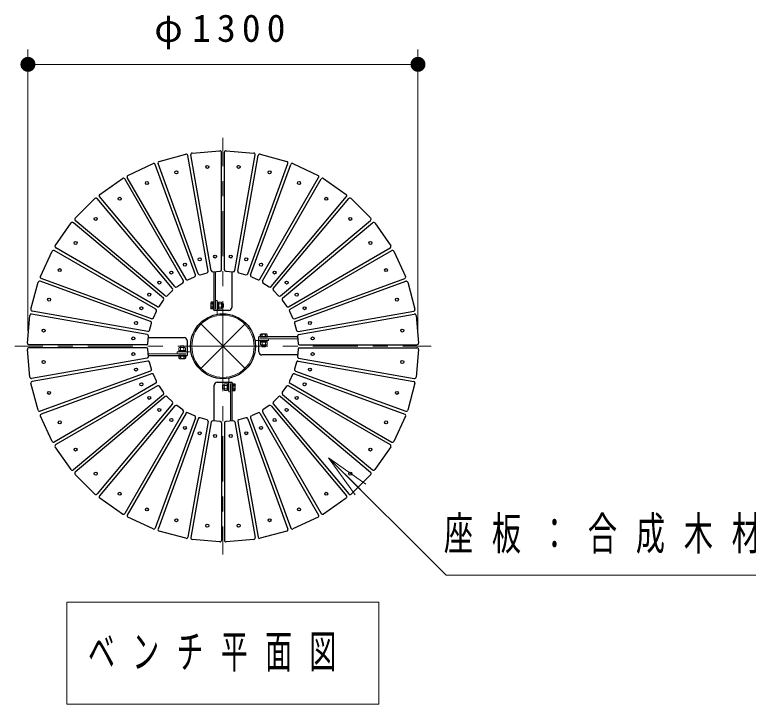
# Model space of a CAD drawing. Units: millimetres on the paper. Extents: x -385 to 0, y 0 to 267.
# Drawn here: x -239.33 to -190.43, y 79.43 to 125.38 of the extents above; entities that cross this region are included whole.
import ezdxf

# ---------------------------------------------------------------- set-up
doc = ezdxf.new("R2010")
doc.units = ezdxf.units.MM
doc.linetypes.add('USER1', pattern=[4.5, 2.5, -2])
doc.linetypes.add('USER2', pattern=[6, 3, -1, 1, -1])
doc.layers.add('LY_1', color=190, linetype='Continuous', lineweight=25)
doc.styles.add('ＭＳ ゴシック', font='')
doc.styles.get('ＭＳ ゴシック').set_extended_font_data('MS Gothic')

# ---------------------------------------------------------------- blocks, each defined once
blk = doc.blocks.new('filled_dot')
at = {"color": 0, "linetype": 'Continuous', "lineweight": -2, "const_width": 1.25}
blk.add_lwpolyline([(-0.625, 0, 1), (0.625, 0, 1)], format="xyb", close=True, dxfattribs=at)

msp = doc.modelspace()

# ---------------------------------------------------------------- linework, layer by layer
at = {"layer": 'LY_1', "color": 7, "lineweight": 13}
for p, q in [((-238.448, 104.287), (-238.448, 123.073)), ((-212.448, 104.287), (-212.448, 123.073)), ((-238.448, 122.073), (-212.448, 122.073)), ((-226.977, 104.817), (-223.918, 101.758)), ((-223.918, 104.817), (-226.977, 101.758)), ((-218.403, 95.861), (-216.279, 93.742)), ((-218.403, 95.861), (-215.926, 94.095)), ((-216.633, 93.388), (-218.403, 95.861)), ((-235.848, 86.229), (-235.848, 79.429)), ((-215.048, 86.229), (-235.848, 86.229)), ((-215.048, 79.429), (-215.048, 86.229)), ((-235.848, 79.429), (-215.048, 79.429))]:
    msp.add_line(p, q, dxfattribs=at)
at = {"layer": 'LY_1', "color": 7, "linetype": 'USER2', "lineweight": 13}
for q in [(-225.448, 117.173), (-239.333, 103.287), (-225.448, 89.402), (-211.562, 103.287)]:
    msp.add_line((-225.448, 103.287), q, dxfattribs=at)
at = {"layer": 'LY_1', "color": 40}
for p, q in [((-229.709, 115.604), (-227.916, 116.084)), ((-226.432, 108.294), (-227.792, 116.005)), ((-226.235, 108.329), (-227.595, 116.04)), ((-227.505, 116.157), (-225.657, 116.319)), ((-225.548, 108.389), (-225.548, 116.219)), ((-225.348, 108.389), (-225.348, 116.219)), ((-225.239, 116.319), (-223.391, 116.157)), ((-224.66, 108.329), (-223.301, 116.04)), ((-224.463, 108.294), (-223.104, 116.005)), ((-222.979, 116.084), (-221.187, 115.604)), ((-231.783, 114.677), (-230.101, 115.461)), ((-227.099, 108.116), (-229.777, 115.473)), ((-223.797, 108.116), (-221.119, 115.473)), ((-220.795, 115.461), (-219.113, 114.677)), ((-227.287, 108.047), (-229.965, 115.405)), ((-223.609, 108.047), (-220.931, 115.405)), ((-233.664, 113.404), (-232.144, 114.468)), ((-227.912, 107.756), (-231.827, 114.536)), ((-222.983, 107.756), (-219.069, 114.536)), ((-218.751, 114.468), (-217.231, 113.404)), ((-228.085, 107.656), (-232, 114.436)), ((-222.81, 107.656), (-218.895, 114.436)), ((-235.296, 111.823), (-233.984, 113.136)), ((-228.804, 107.131), (-233.837, 113.129)), ((-228.651, 107.26), (-233.684, 113.258)), ((-222.245, 107.26), (-217.212, 113.258)), ((-222.092, 107.131), (-217.059, 113.129)), ((-216.912, 113.136), (-215.599, 111.823)), ((-229.42, 106.49), (-235.418, 111.523)), ((-229.292, 106.643), (-235.29, 111.676)), ((-221.604, 106.643), (-215.606, 111.676)), ((-221.475, 106.49), (-215.477, 111.523)), ((-236.629, 109.984), (-235.565, 111.504)), ((-215.331, 111.504), (-214.267, 109.984)), ((-237.622, 107.94), (-236.838, 109.622)), ((-229.916, 105.752), (-236.697, 109.666)), ((-229.816, 105.925), (-236.597, 109.84)), ((-221.079, 105.925), (-214.299, 109.84)), ((-220.979, 105.752), (-214.199, 109.666)), ((-214.058, 109.622), (-213.274, 107.94)), ((-226.979, 108.053), (-226.505, 108.18)), ((-226.128, 108.247), (-225.639, 108.29)), ((-225.257, 108.29), (-224.768, 108.247)), ((-224.391, 108.18), (-223.917, 108.053)), ((-230.276, 104.938), (-237.634, 107.616)), ((-230.208, 105.126), (-237.566, 107.804)), ((-227.783, 107.715), (-227.338, 107.922)), ((-223.557, 107.922), (-223.112, 107.715)), ((-220.688, 105.126), (-213.33, 107.804)), ((-220.619, 104.938), (-213.262, 107.616)), ((-238.245, 105.756), (-237.765, 107.548)), ((-228.517, 107.242), (-228.115, 107.524)), ((-222.781, 107.524), (-222.379, 107.242)), ((-213.131, 107.548), (-212.651, 105.756)), ((-229.157, 106.649), (-228.81, 106.996)), ((-222.086, 106.996), (-221.739, 106.649)), ((-229.684, 105.954), (-229.403, 106.356)), ((-221.493, 106.356), (-221.211, 105.954)), ((-238.479, 103.496), (-238.318, 105.344)), ((-230.49, 104.075), (-238.201, 105.434)), ((-230.455, 104.272), (-238.166, 105.631)), ((-230.083, 105.178), (-229.876, 105.623)), ((-221.02, 105.623), (-220.813, 105.178)), ((-220.441, 104.272), (-212.73, 105.631)), ((-220.406, 104.075), (-212.695, 105.434)), ((-212.578, 105.344), (-212.416, 103.496)), ((-230.341, 104.344), (-230.214, 104.818)), ((-220.682, 104.818), (-220.555, 104.344)), ((-230.45, 103.478), (-230.407, 103.967)), ((-220.488, 103.967), (-220.445, 103.478)), ((-230.55, 103.387), (-238.38, 103.387)), ((-220.346, 103.387), (-212.516, 103.387)), ((-238.318, 101.23), (-238.479, 103.078)), ((-230.55, 103.187), (-238.38, 103.187)), ((-230.407, 102.607), (-230.45, 103.096)), ((-220.445, 103.096), (-220.488, 102.607)), ((-220.346, 103.187), (-212.516, 103.187)), ((-212.416, 103.078), (-212.578, 101.23)), ((-230.49, 102.5), (-238.201, 101.14)), ((-230.455, 102.303), (-238.166, 100.943)), ((-230.214, 101.756), (-230.341, 102.23)), ((-220.555, 102.23), (-220.682, 101.756)), ((-220.441, 102.303), (-212.73, 100.943)), ((-220.406, 102.5), (-212.695, 101.14)), ((-230.276, 101.636), (-237.634, 98.958)), ((-230.208, 101.448), (-237.566, 98.77)), ((-229.876, 100.952), (-230.083, 101.396)), ((-220.813, 101.396), (-221.02, 100.952)), ((-220.688, 101.448), (-213.33, 98.77)), ((-220.619, 101.636), (-213.262, 98.958)), ((-237.765, 99.026), (-238.245, 100.819)), ((-229.916, 100.823), (-236.697, 96.908)), ((-220.979, 100.823), (-214.199, 96.908)), ((-212.651, 100.819), (-213.131, 99.026)), ((-229.816, 100.65), (-236.597, 96.735)), ((-229.403, 100.218), (-229.684, 100.62)), ((-221.211, 100.62), (-221.493, 100.218)), ((-221.079, 100.65), (-214.299, 96.735)), ((-229.42, 100.084), (-235.418, 95.051)), ((-229.292, 99.931), (-235.29, 94.898)), ((-228.81, 99.578), (-229.157, 99.925)), ((-221.739, 99.925), (-222.086, 99.578)), ((-221.604, 99.931), (-215.606, 94.898)), ((-221.475, 100.084), (-215.477, 95.051)), ((-228.804, 99.443), (-233.837, 93.445)), ((-228.651, 99.315), (-233.684, 93.317)), ((-228.115, 99.051), (-228.517, 99.332)), ((-222.379, 99.332), (-222.781, 99.051)), ((-222.245, 99.315), (-217.212, 93.317)), ((-222.092, 99.443), (-217.059, 93.445)), ((-228.085, 98.919), (-232, 92.138)), ((-227.912, 98.819), (-231.827, 92.038)), ((-227.338, 98.652), (-227.783, 98.859)), ((-223.112, 98.859), (-223.557, 98.652)), ((-222.983, 98.819), (-219.069, 92.038)), ((-222.81, 98.919), (-218.895, 92.138)), ((-236.838, 96.952), (-237.622, 98.634)), ((-227.287, 98.527), (-229.965, 91.169)), ((-227.099, 98.459), (-229.777, 91.101)), ((-226.505, 98.394), (-226.979, 98.521)), ((-225.639, 98.285), (-226.128, 98.328)), ((-224.768, 98.328), (-225.257, 98.285)), ((-223.917, 98.521), (-224.391, 98.394)), ((-223.797, 98.459), (-221.119, 91.101)), ((-223.609, 98.527), (-220.931, 91.169)), ((-213.274, 98.634), (-214.058, 96.952)), ((-226.432, 98.28), (-227.792, 90.569)), ((-226.235, 98.245), (-227.595, 90.534)), ((-225.548, 98.185), (-225.548, 90.355)), ((-225.348, 98.185), (-225.348, 90.355)), ((-224.66, 98.245), (-223.301, 90.534)), ((-224.463, 98.28), (-223.104, 90.569)), ((-235.565, 95.071), (-236.629, 96.591)), ((-214.267, 96.591), (-215.331, 95.071)), ((-233.984, 93.439), (-235.296, 94.751)), ((-215.599, 94.751), (-216.912, 93.439)), ((-232.144, 92.106), (-233.664, 93.17)), ((-217.231, 93.17), (-218.751, 92.106)), ((-230.101, 91.113), (-231.783, 91.897)), ((-219.113, 91.897), (-220.795, 91.113)), ((-227.916, 90.49), (-229.709, 90.97)), ((-221.187, 90.97), (-222.979, 90.49)), ((-225.657, 90.256), (-227.505, 90.417)), ((-223.391, 90.417), (-225.239, 90.256))]:
    msp.add_line(p, q, dxfattribs=at)
at = {"layer": 'LY_1', "color": 7}
for p, q in [((-226.068, 108.249), (-226.068, 105.68)), ((-224.868, 108.253), (-224.868, 105.88)), ((-226.235, 106.225), (-226.258, 106.185)), ((-226.258, 106.185), (-226.258, 105.825)), ((-226.108, 106.225), (-226.235, 106.225)), ((-226.108, 106.245), (-226.068, 106.245)), ((-226.108, 105.765), (-226.108, 106.245)), ((-226.068, 105.765), (-226.068, 106.245)), ((-226.235, 105.786), (-226.258, 105.825)), ((-226.108, 106.115), (-226.235, 106.115)), ((-226.108, 105.895), (-226.235, 105.895)), ((-226.108, 105.786), (-226.235, 105.786)), ((-226.068, 105.765), (-226.108, 105.765)), ((-225.068, 105.68), (-226.068, 105.68)), ((-230.414, 103.867), (-228.041, 103.867)), ((-223.055, 102.907), (-223.055, 103.907)), ((-220.486, 103.907), (-223.055, 103.907)), ((-222.97, 103.907), (-222.97, 103.947)), ((-222.97, 103.947), (-222.49, 103.947)), ((-222.97, 103.907), (-222.49, 103.907)), ((-222.949, 104.074), (-222.91, 104.097)), ((-222.949, 103.947), (-222.949, 104.074)), ((-222.55, 104.097), (-222.91, 104.097)), ((-222.84, 103.947), (-222.84, 104.074)), ((-222.62, 103.947), (-222.62, 104.074)), ((-222.51, 104.074), (-222.55, 104.097)), ((-222.51, 103.947), (-222.51, 104.074)), ((-222.49, 103.947), (-222.49, 103.907)), ((-227.841, 103.667), (-227.841, 102.667)), ((-220.482, 102.707), (-222.855, 102.707)), ((-230.409, 102.667), (-227.841, 102.667)), ((-228.406, 102.627), (-228.406, 102.667)), ((-227.926, 102.667), (-228.406, 102.667)), ((-227.926, 102.627), (-228.406, 102.627)), ((-228.385, 102.627), (-228.385, 102.5)), ((-228.385, 102.5), (-228.346, 102.477)), ((-228.346, 102.477), (-227.986, 102.477)), ((-228.276, 102.627), (-228.276, 102.5)), ((-228.056, 102.627), (-228.056, 102.5)), ((-227.946, 102.5), (-227.986, 102.477)), ((-227.946, 102.627), (-227.946, 102.5)), ((-227.926, 102.667), (-227.926, 102.627)), ((-225.828, 100.894), (-224.828, 100.894)), ((-224.828, 98.326), (-224.828, 100.894)), ((-224.828, 100.809), (-224.788, 100.809)), ((-224.828, 100.809), (-224.828, 100.329)), ((-224.788, 100.809), (-224.788, 100.329)), ((-224.788, 100.789), (-224.661, 100.789)), ((-224.661, 100.789), (-224.638, 100.749)), ((-224.638, 100.389), (-224.638, 100.749)), ((-226.028, 98.321), (-226.028, 100.694)), ((-224.788, 100.329), (-224.828, 100.329)), ((-224.788, 100.679), (-224.661, 100.679)), ((-224.788, 100.459), (-224.661, 100.459)), ((-224.788, 100.35), (-224.661, 100.35)), ((-224.661, 100.35), (-224.638, 100.389))]:
    msp.add_line(p, q, dxfattribs=at)
at = {"layer": 'LY_1', "color": 7, "linetype": 'USER1', "lineweight": 13}
for p, q in [((-225.948, 108.262), (-225.948, 105.392)), ((-225.828, 106.33), (-225.948, 106.33)), ((-225.828, 106.33), (-225.828, 105.417)), ((-225.828, 106.245), (-225.828, 105.765)), ((-225.828, 106.245), (-225.788, 106.245)), ((-225.788, 106.245), (-225.788, 105.765)), ((-225.788, 105.79), (-225.788, 106.22)), ((-225.728, 106.22), (-225.788, 106.22)), ((-225.728, 106.225), (-225.728, 105.786)), ((-225.728, 106.225), (-225.551, 106.225)), ((-225.728, 105.79), (-225.728, 106.22)), ((-225.551, 106.225), (-225.528, 106.185)), ((-225.528, 105.825), (-225.528, 106.185)), ((-225.528, 106.125), (-225.408, 106.125)), ((-225.408, 105.885), (-225.408, 106.125)), ((-225.788, 105.765), (-225.828, 105.765)), ((-225.728, 106.021), (-225.788, 106.005)), ((-225.728, 106.005), (-225.788, 105.989)), ((-225.728, 105.79), (-225.788, 105.79)), ((-225.728, 106.115), (-225.551, 106.115)), ((-225.728, 105.895), (-225.551, 105.895)), ((-225.728, 105.786), (-225.551, 105.786)), ((-225.551, 105.786), (-225.528, 105.825)), ((-225.528, 105.885), (-225.408, 105.885)), ((-220.473, 103.787), (-223.343, 103.787)), ((-222.405, 103.667), (-222.405, 103.787)), ((-228.385, 103.184), (-228.346, 103.207)), ((-227.986, 103.207), (-228.346, 103.207)), ((-228.286, 103.207), (-228.286, 103.327)), ((-228.046, 103.327), (-228.286, 103.327)), ((-228.046, 103.207), (-228.046, 103.327)), ((-227.946, 103.184), (-227.986, 103.207)), ((-222.405, 103.667), (-223.318, 103.667)), ((-222.49, 103.667), (-222.97, 103.667)), ((-222.97, 103.627), (-222.97, 103.667)), ((-222.49, 103.627), (-222.97, 103.627)), ((-222.51, 103.567), (-222.949, 103.567)), ((-222.949, 103.567), (-222.949, 103.39)), ((-222.949, 103.39), (-222.91, 103.367)), ((-222.945, 103.627), (-222.515, 103.627)), ((-222.945, 103.567), (-222.945, 103.627)), ((-222.945, 103.567), (-222.515, 103.567)), ((-222.91, 103.367), (-222.55, 103.367)), ((-222.85, 103.367), (-222.85, 103.247)), ((-222.85, 103.247), (-222.61, 103.247)), ((-222.84, 103.567), (-222.84, 103.39)), ((-222.73, 103.567), (-222.746, 103.627)), ((-222.714, 103.567), (-222.73, 103.627)), ((-222.62, 103.567), (-222.62, 103.39)), ((-222.61, 103.367), (-222.61, 103.247)), ((-222.51, 103.39), (-222.55, 103.367)), ((-222.515, 103.567), (-222.515, 103.627)), ((-222.51, 103.567), (-222.51, 103.39)), ((-222.49, 103.667), (-222.49, 103.627)), ((-230.423, 102.787), (-227.552, 102.787)), ((-228.491, 102.907), (-227.577, 102.907)), ((-228.491, 102.907), (-228.491, 102.787)), ((-228.406, 102.947), (-227.926, 102.947)), ((-228.406, 102.907), (-228.406, 102.947)), ((-228.406, 102.907), (-227.926, 102.907)), ((-228.385, 103.007), (-228.385, 103.184)), ((-228.385, 103.007), (-227.946, 103.007)), ((-227.951, 103.007), (-228.381, 103.007)), ((-228.381, 103.007), (-228.381, 102.947)), ((-227.951, 102.947), (-228.381, 102.947)), ((-228.276, 103.007), (-228.276, 103.184)), ((-228.182, 103.007), (-228.166, 102.947)), ((-228.166, 103.007), (-228.15, 102.947)), ((-228.056, 103.007), (-228.056, 103.184)), ((-227.951, 103.007), (-227.951, 102.947)), ((-227.946, 103.007), (-227.946, 103.184)), ((-227.926, 102.947), (-227.926, 102.907)), ((-225.345, 100.789), (-225.368, 100.749)), ((-225.368, 100.749), (-225.368, 100.389)), ((-225.168, 100.789), (-225.345, 100.789)), ((-225.168, 100.35), (-225.168, 100.789)), ((-225.168, 100.784), (-225.168, 100.354)), ((-225.168, 100.784), (-225.108, 100.784)), ((-225.108, 100.329), (-225.108, 100.809)), ((-225.108, 100.809), (-225.068, 100.809)), ((-225.108, 100.784), (-225.108, 100.354)), ((-225.068, 100.244), (-225.068, 101.158)), ((-225.068, 100.329), (-225.068, 100.809)), ((-224.948, 98.312), (-224.948, 101.183)), ((-225.368, 100.689), (-225.488, 100.689)), ((-225.488, 100.689), (-225.488, 100.449)), ((-225.368, 100.449), (-225.488, 100.449)), ((-225.345, 100.35), (-225.368, 100.389)), ((-225.168, 100.679), (-225.345, 100.679)), ((-225.168, 100.459), (-225.345, 100.459)), ((-225.168, 100.35), (-225.345, 100.35)), ((-225.168, 100.569), (-225.108, 100.585)), ((-225.168, 100.553), (-225.108, 100.569)), ((-225.168, 100.354), (-225.108, 100.354)), ((-225.068, 100.329), (-225.108, 100.329)), ((-225.068, 100.244), (-224.948, 100.244))]:
    msp.add_line(p, q, dxfattribs=at)
at = {"layer": 'LY_1', "color": 7, "lineweight": 13}
msp.add_lwpolyline([(-218.403, 95.861), (-210.564, 88.037), (-177.285, 88.037)], dxfattribs=at)
at = {"layer": 'LY_1', "color": 40}
for centre in [(-228.554, 114.878), (-226.494, 115.241), (-224.402, 115.241), (-222.342, 114.878), (-230.519, 114.163), (-220.376, 114.163), (-232.331, 113.117), (-218.565, 113.117), (-233.933, 111.772), (-216.963, 111.772), (-235.278, 110.17), (-215.618, 110.17), (-227.001, 109.083), (-225.971, 109.264), (-224.925, 109.264), (-223.895, 109.083), (-227.984, 108.725), (-222.912, 108.725), (-236.324, 108.359), (-228.889, 108.202), (-222.006, 108.202), (-214.572, 108.359), (-229.69, 107.53), (-221.205, 107.53), (-230.363, 106.729), (-220.533, 106.729), (-237.039, 106.393), (-213.857, 106.393), (-230.886, 105.823), (-220.01, 105.823), (-231.243, 104.84), (-219.652, 104.84), (-237.402, 104.333), (-213.494, 104.333), (-231.425, 103.81), (-219.471, 103.81), (-231.425, 102.764), (-219.471, 102.764), (-237.402, 102.241), (-213.494, 102.241), (-231.243, 101.734), (-219.652, 101.734), (-230.886, 100.751), (-220.01, 100.751), (-237.039, 100.181), (-213.857, 100.181), (-230.363, 99.846), (-220.533, 99.846), (-229.69, 99.045), (-221.205, 99.045), (-236.324, 98.216), (-228.889, 98.372), (-222.006, 98.372), (-214.572, 98.216), (-227.984, 97.849), (-222.912, 97.849), (-227.001, 97.492), (-225.971, 97.31), (-224.925, 97.31), (-223.895, 97.492), (-235.278, 96.404), (-215.618, 96.404), (-233.933, 94.802), (-216.963, 94.802), (-232.331, 93.457), (-218.565, 93.457), (-230.519, 92.411), (-220.376, 92.411), (-228.554, 91.696), (-222.342, 91.696), (-226.494, 91.333), (-224.402, 91.333)]:
    msp.add_circle(centre, 0.1, dxfattribs=at)
at = {"layer": 'LY_1', "color": 7}
msp.add_circle((-225.448, 103.287), 2.163, dxfattribs=at)
at = {"layer": 'LY_1', "color": 7, "lineweight": 13}
msp.add_circle((-225.448, 103.287), 2.073, dxfattribs=at)
at = {"layer": 'LY_1', "color": 40}
for centre, start, end in [((-227.89, 115.988), 10, 105), ((-227.496, 116.057), 95, 190), ((-225.648, 116.219), 0, 95), ((-225.248, 116.219), 85, 180), ((-223.399, 116.057), 350, 85), ((-223.005, 115.988), 75, 170), ((-230.059, 115.371), 20, 115), ((-229.683, 115.507), 105, 200), ((-221.213, 115.507), 340, 75), ((-220.837, 115.371), 65, 160), ((-232.087, 114.386), 30, 125), ((-231.741, 114.586), 115, 210), ((-219.155, 114.586), 330, 65), ((-218.809, 114.386), 55, 150), ((-233.913, 113.065), 40, 135), ((-233.607, 113.322), 125, 220), ((-217.289, 113.322), 320, 55), ((-216.982, 113.065), 45, 140), ((-235.483, 111.446), 50, 145), ((-235.226, 111.753), 135, 230), ((-215.67, 111.753), 310, 45), ((-215.413, 111.446), 35, 130), ((-236.747, 109.58), 60, 155), ((-236.547, 109.926), 145, 240), ((-214.349, 109.926), 300, 35), ((-214.149, 109.58), 25, 120), ((-227.005, 108.15), 200, 285), ((-226.531, 108.277), 285, 10), ((-226.137, 108.346), 190, 275), ((-225.648, 108.389), 275, 0), ((-225.248, 108.389), 180, 265), ((-224.759, 108.346), 265, 350), ((-224.365, 108.277), 170, 255), ((-223.891, 108.15), 255, 340), ((-237.668, 107.522), 70, 165), ((-237.531, 107.898), 155, 250), ((-228.172, 107.606), 305, 30), ((-227.826, 107.806), 210, 295), ((-227.381, 108.013), 295, 20), ((-223.515, 108.013), 160, 245), ((-223.07, 107.806), 245, 330), ((-222.724, 107.606), 150, 235), ((-213.364, 107.898), 290, 25), ((-213.228, 107.522), 15, 110), ((-228.881, 107.067), 315, 40), ((-228.574, 107.324), 220, 305), ((-222.322, 107.324), 235, 320), ((-222.015, 107.067), 140, 225), ((-229.228, 106.72), 230, 315), ((-221.668, 106.72), 225, 310), ((-229.485, 106.413), 325, 50), ((-221.411, 106.413), 130, 215), ((-238.148, 105.73), 165, 260), ((-229.966, 105.665), 335, 60), ((-229.766, 106.011), 240, 325), ((-221.129, 106.011), 215, 300), ((-220.929, 105.665), 120, 205), ((-212.747, 105.73), 280, 15), ((-238.218, 105.336), 80, 175), ((-230.174, 105.22), 250, 335), ((-220.722, 105.22), 205, 290), ((-212.678, 105.336), 5, 100), ((-230.311, 104.844), 345, 70), ((-220.585, 104.844), 110, 195), ((-230.438, 104.37), 260, 345), ((-220.458, 104.37), 195, 280), ((-230.507, 103.976), 355, 80), ((-220.389, 103.976), 100, 185), ((-238.38, 103.487), 175, 270), ((-230.55, 103.487), 270, 355), ((-220.346, 103.487), 185, 270), ((-212.516, 103.487), 270, 5), ((-238.38, 103.087), 90, 185), ((-230.55, 103.087), 5, 90), ((-220.346, 103.087), 90, 175), ((-212.516, 103.087), 355, 90), ((-230.507, 102.598), 280, 5), ((-230.438, 102.204), 15, 100), ((-220.458, 102.204), 80, 165), ((-220.389, 102.598), 175, 260), ((-230.311, 101.73), 290, 15), ((-220.585, 101.73), 165, 250), ((-230.174, 101.354), 25, 110), ((-220.722, 101.354), 70, 155), ((-238.218, 101.239), 185, 280), ((-238.148, 100.845), 100, 195), ((-229.966, 100.909), 300, 25), ((-220.929, 100.909), 155, 240), ((-212.747, 100.845), 345, 80), ((-212.678, 101.239), 260, 355), ((-229.766, 100.563), 35, 120), ((-221.129, 100.563), 60, 145), ((-229.485, 100.161), 310, 35), ((-229.228, 99.854), 45, 130), ((-221.668, 99.854), 50, 135), ((-221.411, 100.161), 145, 230), ((-228.881, 99.507), 320, 45), ((-228.574, 99.25), 55, 140), ((-222.322, 99.25), 40, 125), ((-222.015, 99.507), 135, 220), ((-237.668, 99.052), 195, 290), ((-228.172, 98.969), 330, 55), ((-227.826, 98.769), 65, 150), ((-223.07, 98.769), 30, 115), ((-222.724, 98.969), 125, 210), ((-213.228, 99.052), 250, 345), ((-237.531, 98.676), 110, 205), ((-227.381, 98.561), 340, 65), ((-227.005, 98.424), 75, 160), ((-226.531, 98.297), 350, 75), ((-226.137, 98.228), 85, 170), ((-224.759, 98.228), 10, 95), ((-224.365, 98.297), 105, 190), ((-223.891, 98.424), 20, 105), ((-223.515, 98.561), 115, 200), ((-213.364, 98.676), 335, 70), ((-225.648, 98.185), 0, 85), ((-225.248, 98.185), 95, 180), ((-236.747, 96.994), 205, 300), ((-214.149, 96.994), 240, 335), ((-236.547, 96.648), 120, 215), ((-214.349, 96.648), 325, 60), ((-235.483, 95.128), 215, 310), ((-235.226, 94.822), 130, 225), ((-215.67, 94.822), 315, 50), ((-215.413, 95.128), 230, 325), ((-233.913, 93.509), 225, 320), ((-216.982, 93.509), 220, 315), ((-233.607, 93.252), 140, 235), ((-217.289, 93.252), 305, 40), ((-232.087, 92.188), 235, 330), ((-231.741, 91.988), 150, 245), ((-219.155, 91.988), 295, 30), ((-218.809, 92.188), 210, 305), ((-230.059, 91.204), 245, 340), ((-229.683, 91.067), 160, 255), ((-221.213, 91.067), 285, 20), ((-220.837, 91.204), 200, 295), ((-227.89, 90.587), 255, 350), ((-227.496, 90.517), 170, 265), ((-223.399, 90.517), 275, 10), ((-223.005, 90.587), 190, 285), ((-225.648, 90.355), 265, 0), ((-225.248, 90.355), 180, 275)]:
    msp.add_arc(centre, 0.1, start, end, dxfattribs=at)
at = {"layer": 'LY_1', "color": 7}
for centre, radius, start, end in [((-226.14, 106.17), 0.11, 150, 210), ((-225.982, 106.005), 0.276, 156.5735, 203.4265), ((-226.14, 105.841), 0.11, 150, 210), ((-225.068, 105.88), 0.2, 270, 0), ((-228.041, 103.667), 0.2, 0, 90), ((-222.894, 103.979), 0.11, 60, 120), ((-222.73, 103.821), 0.276, 66.5735, 113.4265), ((-222.565, 103.979), 0.11, 60, 120), ((-222.855, 102.907), 0.2, 180, 270), ((-228.33, 102.595), 0.11, 240, 300), ((-228.166, 102.753), 0.276, 246.5735, 293.4265), ((-228.001, 102.595), 0.11, 240, 300), ((-225.828, 100.694), 0.2, 90, 180), ((-224.756, 100.734), 0.11, 330, 30), ((-224.914, 100.569), 0.276, 336.5735, 23.4265), ((-224.756, 100.405), 0.11, 330, 30)]:
    msp.add_arc(centre, radius, start, end, dxfattribs=at)
at = {"layer": 'LY_1', "color": 7, "linetype": 'USER1', "lineweight": 13}
for centre, radius, start, end in [((-225.631, 106.17), 0.0971, 325.6159, 34.3841), ((-225.897, 106.005), 0.363, 342.4121, 17.5879), ((-225.631, 105.841), 0.0971, 325.6159, 34.3841), ((-228.33, 103.104), 0.0971, 55.6159, 124.3841), ((-228.166, 102.838), 0.363, 72.4121, 107.5879), ((-228.001, 103.104), 0.0971, 55.6159, 124.3841), ((-222.894, 103.47), 0.0971, 235.6159, 304.3841), ((-222.73, 103.736), 0.363, 252.4121, 287.5879), ((-222.565, 103.47), 0.0971, 235.6159, 304.3841), ((-225.265, 100.734), 0.0971, 145.6159, 214.3841), ((-224.999, 100.569), 0.363, 162.4121, 197.5879), ((-225.265, 100.405), 0.0971, 145.6159, 214.3841)]:
    msp.add_arc(centre, radius, start, end, dxfattribs=at)

# ---------------------------------------------------------------- block references
at = {"layer": 'LY_1', "color": 7, "lineweight": 13, "xscale": 0.4, "yscale": 0.4}
msp.add_blockref('filled_dot', (-238.448, 122.073), dxfattribs=at)
at = {"layer": 'LY_1', "color": 7, "lineweight": 13, "xscale": 0.4, "yscale": 0.4, "rotation": 180}
msp.add_blockref('filled_dot', (-212.448, 122.073), dxfattribs=at)

# ---------------------------------------------------------------- texts
at = {"layer": 'LY_1', "color": 7, "style": 'ＭＳ ゴシック'}
for s, insert, char_height, attachment_point in [('\\T1.33;φ1300', (-225.448, 123.073), 1.833, 8), ('\\T1.64;\\W0.65;座板：合成木材\u3000３０ｔ', (-210.72, 90.687), 2.199, 4), ('\\T1.64;\\W0.6;ベンチ平面図', (-234.448, 82.829), 2.199, 4)]:
    msp.add_mtext(s, dxfattribs=dict(at, insert=insert, char_height=char_height, attachment_point=attachment_point))

doc.saveas('drawing.dxf')
